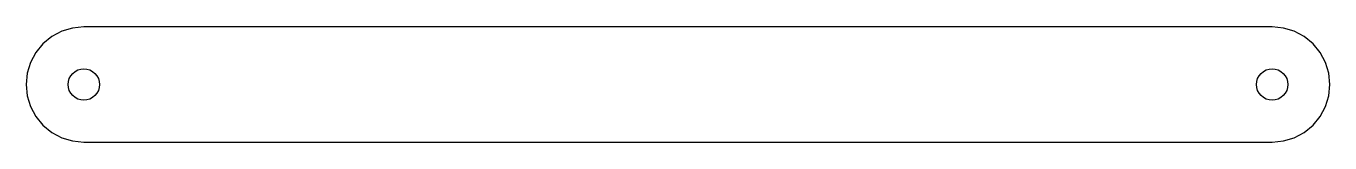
# Model space of a CAD drawing. Header units: metres. Extents: x -6 to 119, y -6 to 6.
import ezdxf

# ---------------------------------------------------------------- set-up
doc = ezdxf.new("R2010")
doc.units = ezdxf.units.M

msp = doc.modelspace()

# ---------------------------------------------------------------- linework, layer by layer
for p, q in [((-2.10475, 5.08133), (-3.05563, 4.57307)), ((-1.07298, 5.39432), (-2.10475, 5.08133)), ((0, 5.5), (-1.07298, 5.39432)), ((113.137, 5.5), (0, 5.5)), ((114.21, 5.39432), (113.137, 5.5)), ((115.242, 5.08133), (114.21, 5.39432)), ((116.193, 4.57307), (115.242, 5.08133)), ((-3.88908, 3.88908), (-4.57307, 3.05563)), ((-3.05563, 4.57307), (-3.88908, 3.88908)), ((117.026, 3.88908), (116.193, 4.57307)), ((117.71, 3.05563), (117.026, 3.88908)), ((-4.57307, 3.05563), (-5.08133, 2.10475)), ((118.218, 2.10475), (117.71, 3.05563)), ((-5.08133, 2.10475), (-5.39432, 1.07298)), ((-1.06065, 1.06065), (-0.833344, 1.24719)), ((-0.833344, 1.24719), (-0.57402, 1.38582)), ((-0.57402, 1.38582), (-0.292633, 1.47118)), ((-0.292633, 1.47118), (0, 1.5)), ((0, 1.5), (0.292633, 1.47118)), ((0.292633, 1.47118), (0.57402, 1.38582)), ((0.57402, 1.38582), (0.833344, 1.24719)), ((0.833344, 1.24719), (1.06065, 1.06065)), ((112.076, 1.06065), (112.304, 1.24719)), ((112.304, 1.24719), (112.563, 1.38582)), ((112.563, 1.38582), (112.844, 1.47118)), ((112.844, 1.47118), (113.137, 1.5)), ((113.137, 1.5), (113.43, 1.47118)), ((113.43, 1.47118), (113.711, 1.38582)), ((113.711, 1.38582), (113.97, 1.24719)), ((113.97, 1.24719), (114.198, 1.06065)), ((118.531, 1.07298), (118.218, 2.10475)), ((-5.39432, 1.07298), (-5.5, 0)), ((-5.5, 0), (-5.39432, -1.07298)), ((-1.5, 0), (-1.47118, 0.292633)), ((-1.47118, -0.292633), (-1.5, 0)), ((-1.47118, 0.292633), (-1.38582, 0.57402)), ((-1.38582, 0.57402), (-1.24719, 0.833344)), ((-1.24719, 0.833344), (-1.06065, 1.06065)), ((1.06065, 1.06065), (1.24719, 0.833344)), ((1.24719, 0.833344), (1.38582, 0.57402)), ((1.38582, 0.57402), (1.47118, 0.292633)), ((1.47118, 0.292633), (1.5, 0)), ((1.5, 0), (1.47118, -0.292633)), ((111.637, 0), (111.666, 0.292633)), ((111.666, -0.292633), (111.637, 0)), ((111.666, 0.292633), (111.751, 0.57402)), ((111.751, 0.57402), (111.89, 0.833344)), ((111.89, 0.833344), (112.076, 1.06065)), ((114.198, 1.06065), (114.384, 0.833344)), ((114.384, 0.833344), (114.523, 0.57402)), ((114.523, 0.57402), (114.608, 0.292633)), ((114.608, 0.292633), (114.637, 0)), ((114.637, 0), (114.608, -0.292633)), ((118.637, 0), (118.531, 1.07298)), ((118.531, -1.07298), (118.637, 0)), ((-5.39432, -1.07298), (-5.08133, -2.10475)), ((-1.38582, -0.57402), (-1.47118, -0.292633)), ((-1.24719, -0.833344), (-1.38582, -0.57402)), ((-1.06065, -1.06065), (-1.24719, -0.833344)), ((-0.833344, -1.24719), (-1.06065, -1.06065)), ((1.06065, -1.06065), (0.833344, -1.24719)), ((1.24719, -0.833344), (1.06065, -1.06065)), ((1.38582, -0.57402), (1.24719, -0.833344)), ((1.47118, -0.292633), (1.38582, -0.57402)), ((111.751, -0.57402), (111.666, -0.292633)), ((111.89, -0.833344), (111.751, -0.57402)), ((112.076, -1.06065), (111.89, -0.833344)), ((112.304, -1.24719), (112.076, -1.06065)), ((114.198, -1.06065), (113.97, -1.24719)), ((114.384, -0.833344), (114.198, -1.06065)), ((114.523, -0.57402), (114.384, -0.833344)), ((114.608, -0.292633), (114.523, -0.57402)), ((118.218, -2.10475), (118.531, -1.07298)), ((-5.08133, -2.10475), (-4.57307, -3.05563)), ((-0.57402, -1.38582), (-0.833344, -1.24719)), ((-0.292633, -1.47118), (-0.57402, -1.38582)), ((0, -1.5), (-0.292633, -1.47118)), ((0.292633, -1.47118), (0, -1.5)), ((0.57402, -1.38582), (0.292633, -1.47118)), ((0.833344, -1.24719), (0.57402, -1.38582)), ((112.563, -1.38582), (112.304, -1.24719)), ((112.844, -1.47118), (112.563, -1.38582)), ((113.137, -1.5), (112.844, -1.47118)), ((113.43, -1.47118), (113.137, -1.5)), ((113.711, -1.38582), (113.43, -1.47118)), ((113.97, -1.24719), (113.711, -1.38582)), ((117.71, -3.05563), (118.218, -2.10475)), ((-4.57307, -3.05563), (-3.88908, -3.88908)), ((117.026, -3.88908), (117.71, -3.05563)), ((-3.88908, -3.88908), (-3.05563, -4.57307)), ((-3.05563, -4.57307), (-2.10475, -5.08133)), ((115.242, -5.08133), (116.193, -4.57307)), ((116.193, -4.57307), (117.026, -3.88908)), ((-2.10475, -5.08133), (-1.07298, -5.39432)), ((-1.07298, -5.39432), (0, -5.5)), ((0, -5.5), (113.137, -5.5)), ((113.137, -5.5), (114.21, -5.39432)), ((114.21, -5.39432), (115.242, -5.08133))]:
    msp.add_line(p, q)

doc.saveas('drawing.dxf')
